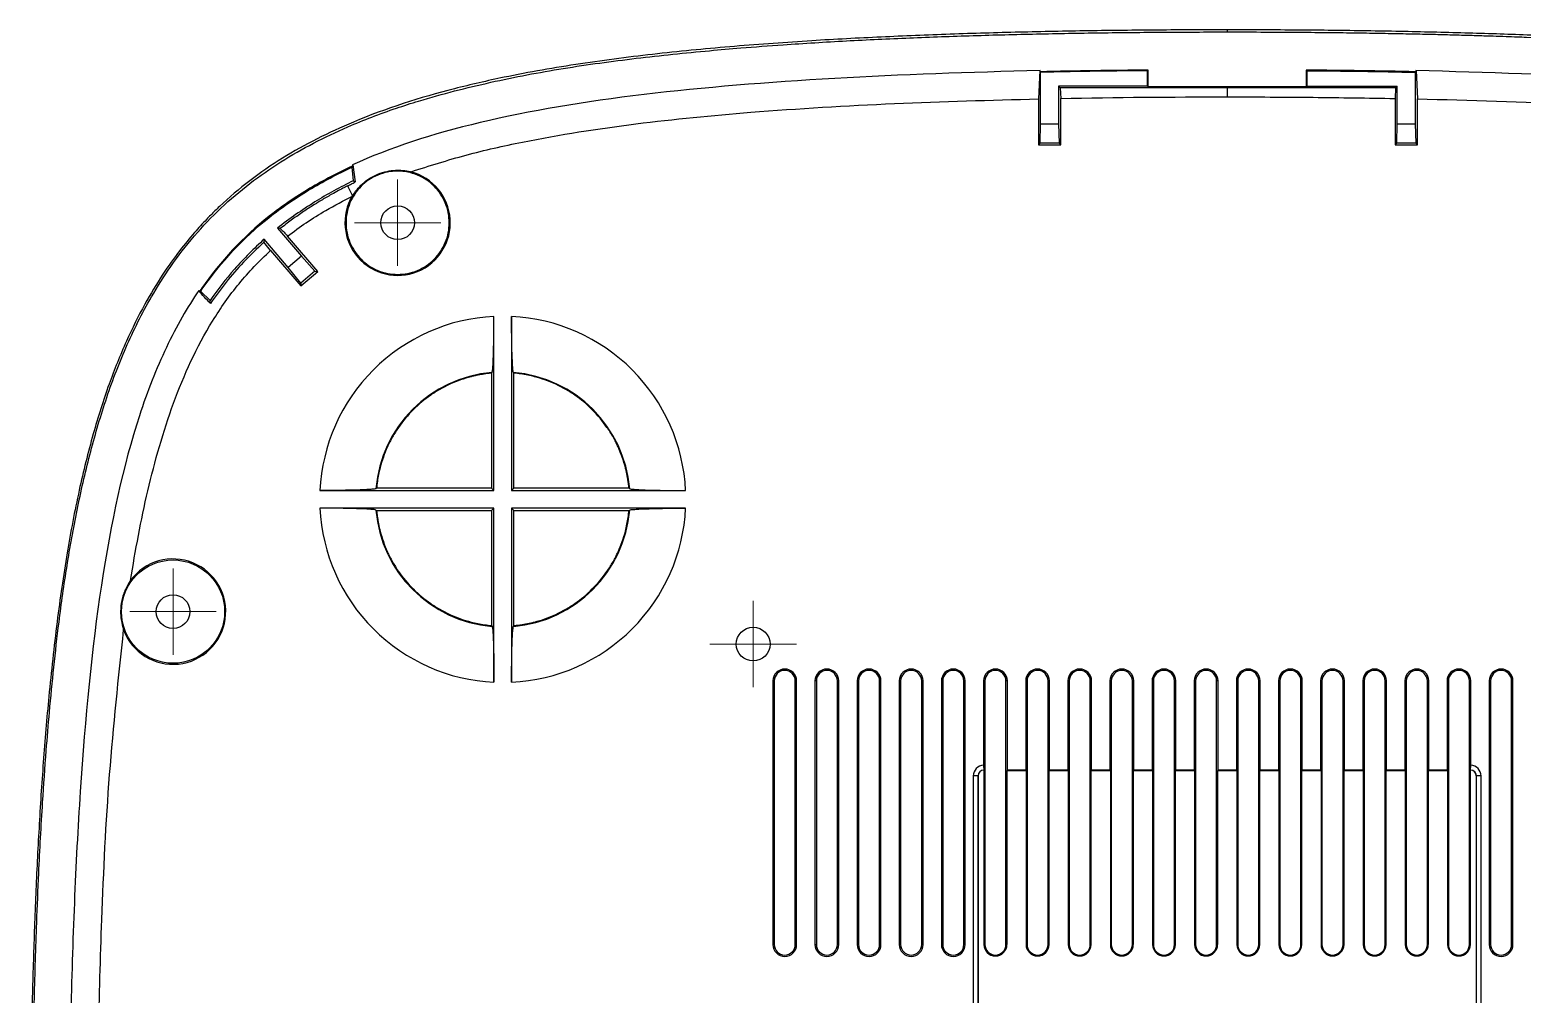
# Model space of a CAD drawing. Header units: millimetres. Extents: x 2884 to 3947, y -242 to 509.
# Drawn here: x 3382.5 to 3524.2, y 237.4 to 328.9 of the extents above; entities that cross this region are included whole.
import ezdxf

# ---------------------------------------------------------------- set-up
doc = ezdxf.new("R2010")
doc.units = ezdxf.units.MM
doc.header["$LTSCALE"] = 16.334999
doc.linetypes.add('点画线', pattern=[18, 12, -2, 2, -2])
doc.layers.add('中心线层', color=1, linetype='点画线', lineweight=18)
doc.layers.add('图框', color=7, linetype='Continuous', lineweight=18)

# ---------------------------------------------------------------- blocks, each defined once
blk = doc.blocks.new('SW_CENTERMARKSYMBOL_32')
at = {"layer": '图框', "color": 0}
for p, q in [((0, 0.5), (0, 0.82)), ((0, 0), (0, 0.5)), ((-0.5, 0), (-0.82, 0)), ((0, 0), (-0.5, 0)), ((0, 0), (0, -0.5)), ((0, 0), (0.5, 0)), ((0.5, 0), (0.82, 0)), ((0, -0.5), (0, -0.82))]:
    blk.add_line(p, q, dxfattribs=at)
blk = doc.blocks.new('SW_CENTERMARKSYMBOL_33')
at = {"layer": '图框', "color": 0}
for p, q in [((0, 0.5), (0, 0.82)), ((0, 0), (0, 0.5)), ((-0.5, 0), (-0.82, 0)), ((0, 0), (-0.5, 0)), ((0, 0), (0, -0.5)), ((0, 0), (0.5, 0)), ((0.5, 0), (0.82, 0)), ((0, -0.5), (0, -0.82))]:
    blk.add_line(p, q, dxfattribs=at)
blk = doc.blocks.new('SW_CENTERMARKSYMBOL_46')
at = {"layer": '图框', "color": 0}
for p, q in [((0, 0.5), (0, 0.82)), ((0, 0), (0, 0.5)), ((-0.5, 0), (-0.82, 0)), ((0, 0), (-0.5, 0)), ((0, 0), (0, -0.5)), ((0, 0), (0.5, 0)), ((0.5, 0), (0.82, 0)), ((0, -0.5), (0, -0.82))]:
    blk.add_line(p, q, dxfattribs=at)

msp = doc.modelspace()

# ---------------------------------------------------------------- linework, layer by layer
at = {"layer": '中心线层', "color": 7, "linetype": 'Continuous', "lineweight": 25}
for p, q in [((3496.17, 328.86), (3496.17, 328.66)), ((3478.38, 324.99), (3478.25, 322.31)), ((3478.41, 324.89), (3478.41, 324.99)), ((3478.46, 324.84), (3478.41, 324.89)), ((3478.46, 319.94), (3478.46, 324.84)), ((3488.62, 324.98), (3488.67, 325.04)), ((3488.62, 323.52), (3488.62, 324.98)), ((3488.67, 323.46), (3488.67, 325.04)), ((3503.67, 325.04), (3503.67, 323.46)), ((3503.67, 325.04), (3503.73, 324.98)), ((3503.73, 324.98), (3503.73, 323.52)), ((3514.07, 324.89), (3514.02, 324.83)), ((3514.02, 324.83), (3514.02, 319.94)), ((3514.07, 324.99), (3514.07, 324.89)), ((3514.1, 324.99), (3514.23, 322.31)), ((3488.62, 323.52), (3480.16, 323.52)), ((3480.16, 323.52), (3480.16, 319.94)), ((3480.32, 323.35), (3480.16, 323.52)), ((3480.32, 323.35), (3480.37, 322.36)), ((3488.67, 323.46), (3488.62, 323.52)), ((3503.67, 323.46), (3488.67, 323.46)), ((3496.17, 323.35), (3496.17, 322.5)), ((3503.73, 323.52), (3503.67, 323.46)), ((3503.73, 323.52), (3512.32, 323.52)), ((3512.16, 323.35), (3512.11, 322.35)), ((3512.32, 323.52), (3512.16, 323.35)), ((3512.32, 319.94), (3512.32, 323.52)), ((3478.25, 322.31), (3478.25, 317.94)), ((3480.37, 317.94), (3480.37, 322.36)), ((3512.11, 322.35), (3512.11, 317.94)), ((3514.23, 317.94), (3514.23, 322.31)), ((3478.41, 318.1), (3478.46, 319.94)), ((3478.46, 319.94), (3480.16, 319.94)), ((3480.16, 319.94), (3480.21, 318.1)), ((3512.27, 318.1), (3512.32, 319.94)), ((3512.32, 319.94), (3514.02, 319.94)), ((3514.02, 319.94), (3514.07, 318.1)), ((3478.41, 318.1), (3478.25, 317.94)), ((3478.25, 317.94), (3480.37, 317.94)), ((3480.21, 318.1), (3478.41, 318.1)), ((3480.21, 318.1), (3480.37, 317.94)), ((3512.27, 318.1), (3512.11, 317.94)), ((3512.11, 317.94), (3514.23, 317.94)), ((3514.07, 318.1), (3512.27, 318.1)), ((3514.07, 318.1), (3514.23, 317.94)), ((3413.14, 315.94), (3413.07, 315.82)), ((3413.13, 316.05), (3413.14, 315.94)), ((3413.16, 316.06), (3413.39, 314.43)), ((3413.07, 315.82), (3413.19, 314.54)), ((3413.19, 314.54), (3413.39, 314.43)), ((3412.66, 314.06), (3413.13, 313.1)), ((3404.75, 308.99), (3404.73, 308.72)), ((3407.03, 306.32), (3404.75, 308.99)), ((3406.01, 310.05), (3408.28, 307.39)), ((3406.28, 310.02), (3406.01, 310.05)), ((3409.83, 305.93), (3406.98, 309.28)), ((3405.36, 307.92), (3404.73, 308.72)), ((3405.36, 307.92), (3408.22, 304.56)), ((3408.28, 307.39), (3407.03, 306.32)), ((3408.24, 304.82), (3407.03, 306.32)), ((3408.28, 307.39), (3409.57, 305.95)), ((3408.22, 304.56), (3409.83, 305.93)), ((3408.24, 304.82), (3408.22, 304.56)), ((3409.57, 305.95), (3408.24, 304.82)), ((3409.57, 305.95), (3409.83, 305.93)), ((3398.61, 304.05), (3398.54, 304.12)), ((3398.72, 304.06), (3398.61, 304.05)), ((3399.61, 303.19), (3398.72, 304.06)), ((3398.87, 304.28), (3398.8, 304.33)), ((3399.64, 302.9), (3399.61, 303.19)), ((3426.56, 285.15), (3426.56, 301.67)), ((3428.24, 301.67), (3428.24, 285.15)), ((3426.39, 296.36), (3426.34, 296.29)), ((3426.34, 296.29), (3426.34, 285.37)), ((3428.46, 296.29), (3428.41, 296.36)), ((3428.46, 285.37), (3428.46, 296.29)), ((3410.05, 285.15), (3426.56, 285.15)), ((3415.42, 285.37), (3415.35, 285.32)), ((3426.34, 285.37), (3415.42, 285.37)), ((3426.56, 285.15), (3426.34, 285.37)), ((3428.24, 285.15), (3428.46, 285.37)), ((3428.24, 285.15), (3444.76, 285.15)), ((3439.38, 285.37), (3428.46, 285.37)), ((3439.45, 285.32), (3439.38, 285.37)), ((3426.56, 283.48), (3410.05, 283.48)), ((3426.56, 283.48), (3426.34, 283.26)), ((3426.56, 266.96), (3426.56, 283.48)), ((3428.24, 283.48), (3428.24, 266.96)), ((3428.46, 283.26), (3428.24, 283.48)), ((3444.76, 283.48), (3428.24, 283.48)), ((3415.35, 283.3), (3415.42, 283.26)), ((3415.42, 283.26), (3426.34, 283.26)), ((3426.34, 283.26), (3426.34, 272.34)), ((3428.46, 272.34), (3428.46, 283.26)), ((3428.46, 283.26), (3439.38, 283.26)), ((3439.38, 283.26), (3439.45, 283.3)), ((3426.34, 272.34), (3426.39, 272.26)), ((3428.41, 272.26), (3428.46, 272.34)), ((3453.04, 267.08), (3453.04, 242.08)), ((3453.17, 267.08), (3453.04, 267.08)), ((3453.17, 267.08), (3453.17, 242.08)), ((3455.17, 242.08), (3455.17, 267.08)), ((3455.3, 267.08), (3455.17, 267.08)), ((3455.3, 242.08), (3455.3, 267.08)), ((3457.04, 267.08), (3457.04, 242.08)), ((3457.17, 267.08), (3457.04, 267.08)), ((3457.17, 267.08), (3457.17, 242.08)), ((3459.3, 267.08), (3459.17, 267.08)), ((3459.17, 242.08), (3459.17, 267.08)), ((3459.3, 242.08), (3459.3, 267.08)), ((3461.04, 267.08), (3461.04, 242.08)), ((3461.17, 267.08), (3461.04, 267.08)), ((3461.17, 267.08), (3461.17, 242.08)), ((3463.3, 267.08), (3463.17, 267.08)), ((3463.17, 242.08), (3463.17, 267.08)), ((3463.3, 242.08), (3463.3, 267.08)), ((3465.04, 267.08), (3465.04, 242.08)), ((3465.17, 267.08), (3465.04, 267.08)), ((3465.17, 267.08), (3465.17, 242.08)), ((3467.17, 242.08), (3467.17, 267.08)), ((3467.3, 267.08), (3467.17, 267.08)), ((3467.3, 242.08), (3467.3, 267.08)), ((3469.04, 267.08), (3469.04, 242.08)), ((3469.17, 267.08), (3469.04, 267.08)), ((3469.17, 267.08), (3469.17, 242.08)), ((3471.3, 267.08), (3471.17, 267.08)), ((3471.17, 242.08), (3471.17, 267.08)), ((3471.3, 242.08), (3471.3, 267.08)), ((3473.04, 267.08), (3473.04, 259.08)), ((3473.17, 267.08), (3473.04, 267.08)), ((3473.17, 267.08), (3473.17, 242.08)), ((3475.17, 242.08), (3475.17, 267.08)), ((3475.3, 267.08), (3475.17, 267.08)), ((3475.3, 258.61), (3475.3, 267.08)), ((3477.04, 267.08), (3477.04, 258.61)), ((3477.17, 267.08), (3477.04, 267.08)), ((3477.17, 267.08), (3477.17, 242.08)), ((3479.17, 242.08), (3479.17, 267.08)), ((3479.3, 267.08), (3479.17, 267.08)), ((3479.3, 258.61), (3479.3, 267.08)), ((3481.04, 267.08), (3481.04, 258.61)), ((3481.17, 267.08), (3481.04, 267.08)), ((3481.17, 267.08), (3481.17, 242.08)), ((3483.17, 242.08), (3483.17, 267.08)), ((3483.3, 267.08), (3483.17, 267.08)), ((3483.3, 258.61), (3483.3, 267.08)), ((3485.04, 267.08), (3485.04, 258.61)), ((3485.17, 267.08), (3485.04, 267.08)), ((3485.17, 267.08), (3485.17, 242.08)), ((3487.17, 242.08), (3487.17, 267.08)), ((3487.3, 267.08), (3487.17, 267.08)), ((3487.3, 258.61), (3487.3, 267.08)), ((3489.04, 267.08), (3489.04, 258.61)), ((3489.17, 267.08), (3489.04, 267.08)), ((3489.17, 267.08), (3489.17, 242.08)), ((3491.17, 242.08), (3491.17, 267.08)), ((3491.3, 267.08), (3491.17, 267.08)), ((3491.3, 258.61), (3491.3, 267.08)), ((3493.04, 267.08), (3493.04, 258.61)), ((3493.17, 267.08), (3493.04, 267.08)), ((3493.17, 267.08), (3493.17, 242.08)), ((3495.17, 242.08), (3495.17, 267.08)), ((3495.3, 267.08), (3495.17, 267.08)), ((3495.3, 258.61), (3495.3, 267.08)), ((3497.04, 267.08), (3497.04, 258.61)), ((3497.17, 267.08), (3497.04, 267.08)), ((3497.17, 267.08), (3497.17, 242.08)), ((3499.17, 242.08), (3499.17, 267.08)), ((3499.3, 267.08), (3499.17, 267.08)), ((3499.3, 258.61), (3499.3, 267.08)), ((3501.04, 267.08), (3501.04, 258.61)), ((3501.17, 267.08), (3501.04, 267.08)), ((3501.17, 267.08), (3501.17, 242.08)), ((3503.17, 242.08), (3503.17, 267.08)), ((3503.3, 267.08), (3503.17, 267.08)), ((3503.3, 258.61), (3503.3, 267.08)), ((3505.04, 267.08), (3505.04, 258.61)), ((3505.17, 267.08), (3505.04, 267.08)), ((3505.17, 267.08), (3505.17, 242.08)), ((3507.17, 242.08), (3507.17, 267.08)), ((3507.3, 267.08), (3507.17, 267.08)), ((3507.3, 258.61), (3507.3, 267.08)), ((3509.04, 267.08), (3509.04, 258.61)), ((3509.17, 267.08), (3509.04, 267.08)), ((3509.17, 267.08), (3509.17, 242.08)), ((3511.17, 242.08), (3511.17, 267.08)), ((3511.3, 267.08), (3511.17, 267.08)), ((3511.3, 258.61), (3511.3, 267.08)), ((3513.04, 267.08), (3513.04, 258.61)), ((3513.17, 267.08), (3513.04, 267.08)), ((3513.17, 267.08), (3513.17, 242.08)), ((3515.17, 242.08), (3515.17, 267.08)), ((3515.3, 267.08), (3515.17, 267.08)), ((3515.3, 258.61), (3515.3, 267.08)), ((3517.04, 267.08), (3517.04, 258.61)), ((3517.17, 267.08), (3517.04, 267.08)), ((3517.17, 267.08), (3517.17, 242.08)), ((3519.3, 267.08), (3519.17, 267.08)), ((3519.17, 242.08), (3519.17, 267.08)), ((3519.3, 259.08), (3519.3, 267.08)), ((3521.04, 267.08), (3521.04, 242.08)), ((3521.17, 267.08), (3521.04, 267.08)), ((3521.17, 267.08), (3521.17, 242.08)), ((3523.3, 267.08), (3523.17, 267.08)), ((3523.17, 242.08), (3523.17, 267.08)), ((3523.3, 242.08), (3523.3, 267.08)), ((3472.07, 258.08), (3472.07, 167.08)), ((3472.52, 258.08), (3472.07, 258.08)), ((3472.52, 258.08), (3472.52, 167.08)), ((3472.54, 258.08), (3472.52, 258.08)), ((3472.54, 214.08), (3472.54, 258.08)), ((3473.04, 259.08), (3473.06, 258.63)), ((3473.06, 258.63), (3473.07, 258.62)), ((3473.07, 258.62), (3473.08, 258.61)), ((3473.07, 258.62), (3473.07, 258.61)), ((3473.07, 258.61), (3473.08, 258.61)), ((3473.08, 258.61), (3473.08, 242.08)), ((3475.3, 258.61), (3475.27, 258.58)), ((3475.27, 242.08), (3475.27, 258.58)), ((3475.27, 258.58), (3477.08, 258.58)), ((3477.04, 258.61), (3475.3, 258.61)), ((3477.08, 258.58), (3477.04, 258.61)), ((3477.08, 258.58), (3477.08, 242.08)), ((3479.3, 258.61), (3479.27, 258.58)), ((3479.27, 258.58), (3481.08, 258.58)), ((3479.27, 242.08), (3479.27, 258.58)), ((3481.04, 258.61), (3479.3, 258.61)), ((3481.08, 258.58), (3481.04, 258.61)), ((3481.08, 258.58), (3481.08, 242.08)), ((3483.3, 258.61), (3483.27, 258.58)), ((3483.27, 242.08), (3483.27, 258.58)), ((3483.27, 258.58), (3485.08, 258.58)), ((3485.04, 258.61), (3483.3, 258.61)), ((3485.08, 258.58), (3485.04, 258.61)), ((3485.08, 258.58), (3485.08, 242.08)), ((3487.3, 258.61), (3487.27, 258.58)), ((3487.27, 242.08), (3487.27, 258.58)), ((3487.27, 258.58), (3489.08, 258.58)), ((3489.04, 258.61), (3487.3, 258.61)), ((3489.08, 258.58), (3489.04, 258.61)), ((3489.08, 258.58), (3489.08, 242.08)), ((3491.3, 258.61), (3491.27, 258.58)), ((3491.27, 258.58), (3493.08, 258.58)), ((3491.27, 242.08), (3491.27, 258.58)), ((3493.04, 258.61), (3491.3, 258.61)), ((3493.08, 258.58), (3493.04, 258.61)), ((3493.08, 258.58), (3493.08, 242.08)), ((3495.3, 258.61), (3495.27, 258.58)), ((3495.27, 258.58), (3497.08, 258.58)), ((3495.27, 242.08), (3495.27, 258.58)), ((3497.04, 258.61), (3495.3, 258.61)), ((3497.08, 258.58), (3497.04, 258.61)), ((3497.08, 258.58), (3497.08, 242.08)), ((3499.3, 258.61), (3499.27, 258.58)), ((3499.27, 258.58), (3501.08, 258.58)), ((3499.27, 242.08), (3499.27, 258.58)), ((3501.04, 258.61), (3499.3, 258.61)), ((3501.08, 258.58), (3501.04, 258.61)), ((3501.08, 258.58), (3501.08, 242.08)), ((3503.3, 258.61), (3503.27, 258.58)), ((3503.27, 258.58), (3505.08, 258.58)), ((3503.27, 242.08), (3503.27, 258.58)), ((3505.04, 258.61), (3503.3, 258.61)), ((3505.08, 258.58), (3505.04, 258.61)), ((3505.08, 258.58), (3505.08, 242.08)), ((3507.3, 258.61), (3507.27, 258.58)), ((3507.27, 258.58), (3509.08, 258.58)), ((3507.27, 242.08), (3507.27, 258.58)), ((3509.04, 258.61), (3507.3, 258.61)), ((3509.08, 258.58), (3509.04, 258.61)), ((3509.08, 258.58), (3509.08, 242.08)), ((3511.3, 258.61), (3511.27, 258.58)), ((3511.27, 242.08), (3511.27, 258.58)), ((3511.27, 258.58), (3513.08, 258.58)), ((3513.04, 258.61), (3511.3, 258.61)), ((3513.08, 258.58), (3513.04, 258.61)), ((3513.08, 258.58), (3513.08, 242.08)), ((3515.3, 258.61), (3515.27, 258.58)), ((3515.27, 242.08), (3515.27, 258.58)), ((3515.27, 258.58), (3517.08, 258.58)), ((3517.04, 258.61), (3515.3, 258.61)), ((3517.08, 258.58), (3517.04, 258.61)), ((3517.08, 258.58), (3517.08, 242.08)), ((3519.27, 258.62), (3519.28, 258.63)), ((3519.27, 258.61), (3519.27, 258.62)), ((3519.27, 258.61), (3519.27, 258.62)), ((3519.27, 242.08), (3519.27, 258.61)), ((3519.27, 258.61), (3519.27, 258.61)), ((3519.28, 258.63), (3519.3, 259.08)), ((3519.81, 258.08), (3519.81, 214.08)), ((3519.83, 258.08), (3519.81, 258.08)), ((3520.27, 258.08), (3519.83, 258.08)), ((3519.83, 167.08), (3519.83, 258.08)), ((3520.27, 167.08), (3520.27, 258.08)), ((3453.04, 242.08), (3453.17, 242.08)), ((3455.17, 242.08), (3455.3, 242.08)), ((3457.04, 242.08), (3457.17, 242.08)), ((3459.17, 242.08), (3459.3, 242.08)), ((3461.04, 242.08), (3461.17, 242.08)), ((3463.17, 242.08), (3463.3, 242.08)), ((3465.04, 242.08), (3465.17, 242.08)), ((3467.17, 242.08), (3467.3, 242.08)), ((3469.04, 242.08), (3469.17, 242.08)), ((3471.17, 242.08), (3471.3, 242.08)), ((3473.08, 242.08), (3473.17, 242.08)), ((3475.17, 242.08), (3475.27, 242.08)), ((3477.08, 242.08), (3477.17, 242.08)), ((3479.17, 242.08), (3479.27, 242.08)), ((3481.08, 242.08), (3481.17, 242.08)), ((3483.17, 242.08), (3483.27, 242.08)), ((3485.08, 242.08), (3485.17, 242.08)), ((3487.17, 242.08), (3487.27, 242.08)), ((3489.08, 242.08), (3489.17, 242.08)), ((3491.17, 242.08), (3491.27, 242.08)), ((3493.08, 242.08), (3493.17, 242.08)), ((3495.17, 242.08), (3495.27, 242.08)), ((3497.08, 242.08), (3497.17, 242.08)), ((3499.17, 242.08), (3499.27, 242.08)), ((3501.08, 242.08), (3501.17, 242.08)), ((3503.17, 242.08), (3503.27, 242.08)), ((3505.08, 242.08), (3505.17, 242.08)), ((3507.17, 242.08), (3507.27, 242.08)), ((3509.08, 242.08), (3509.17, 242.08)), ((3511.17, 242.08), (3511.27, 242.08)), ((3513.08, 242.08), (3513.17, 242.08)), ((3515.17, 242.08), (3515.27, 242.08)), ((3517.08, 242.08), (3517.17, 242.08)), ((3519.17, 242.08), (3519.27, 242.08)), ((3521.04, 242.08), (3521.17, 242.08)), ((3523.17, 242.08), (3523.3, 242.08))]:
    msp.add_line(p, q, dxfattribs=at)
for centre, radius in [((3417.42, 310.56), 1.6), ((3396.1, 273.66), 4.9), ((3396.1, 273.66), 1.6), ((3451.17, 270.58), 1.6)]:
    msp.add_circle(centre, radius, dxfattribs=at)
for centre, radius, start, end in [((3417.42, 310.56), 5, 149.3549, 75.2678), ((3427.4, 284.31), 12.09, 94.7974, 175.2026), ((3427.4, 284.31), 12.09, 4.7974, 85.2026), ((3427.4, 284.31), 12.09, 184.7974, 265.2026), ((3427.4, 284.31), 12.09, 274.7974, 355.2026), ((3396.1, 273.66), 5, 200.0404, 143.8365), ((3454.17, 267.08), 1.13, 0, 180), ((3454.17, 267.08), 1, 0, 180), ((3458.17, 267.08), 1.13, 0, 180), ((3458.17, 267.08), 1, 0, 180), ((3462.17, 267.08), 1.13, 0, 180), ((3462.17, 267.08), 1, 0, 180), ((3466.17, 267.08), 1.13, 0, 180), ((3466.17, 267.08), 1, 0, 180), ((3470.17, 267.08), 1.13, 0, 180), ((3470.17, 267.08), 1, 0, 180), ((3474.17, 267.08), 1.13, 0, 180), ((3474.17, 267.08), 1, 0, 180), ((3478.17, 267.08), 1.13, 0, 180), ((3478.17, 267.08), 1, 0, 180), ((3482.17, 267.08), 1.13, 0, 180), ((3482.17, 267.08), 1, 0, 180), ((3486.17, 267.08), 1.13, 0, 180), ((3486.17, 267.08), 1, 0, 180), ((3490.17, 267.08), 1.13, 0, 180), ((3490.17, 267.08), 1, 0, 180), ((3494.17, 267.08), 1.13, 0, 180), ((3494.17, 267.08), 1, 0, 180), ((3498.17, 267.08), 1.13, 0, 180), ((3498.17, 267.08), 1, 0, 180), ((3502.17, 267.08), 1.13, 0, 180), ((3502.17, 267.08), 1, 0, 180), ((3506.17, 267.08), 1.13, 0, 180), ((3506.17, 267.08), 1, 0, 180), ((3510.17, 267.08), 1.13, 0, 180), ((3510.17, 267.08), 1, 0, 180), ((3514.17, 267.08), 1.13, 0, 180), ((3514.17, 267.08), 1, 0, 180), ((3518.17, 267.08), 1.13, 0, 180), ((3518.17, 267.08), 1, 0, 180), ((3522.17, 267.08), 1.13, 0, 180), ((3522.17, 267.08), 1, 0, 180), ((3473.07, 258.08), 1, 91.6765, 180), ((3473.07, 258.08), 0.554, 91.4155, 180), ((3473.07, 258.08), 0.535, 90, 180), ((3519.27, 258.08), 0.535, 0, 90), ((3519.27, 258.08), 0.554, 0, 88.5732), ((3519.27, 258.08), 1, 0, 88.3172), ((3454.17, 242.08), 1.13, 180, 0), ((3454.17, 242.08), 1, 180, 0), ((3458.17, 242.08), 1.13, 180, 0), ((3458.17, 242.08), 1, 180, 0), ((3462.17, 242.08), 1.13, 180, 0), ((3462.17, 242.08), 1, 180, 0), ((3466.17, 242.08), 1.13, 180, 0), ((3466.17, 242.08), 1, 180, 0), ((3470.17, 242.08), 1.13, 180, 0), ((3470.17, 242.08), 1, 180, 0), ((3474.17, 242.08), 1.09, 180, 0), ((3474.17, 242.08), 1, 180, 0), ((3478.17, 242.08), 1.09, 180, 0), ((3478.17, 242.08), 1, 180, 0), ((3482.17, 242.08), 1.09, 180, 0), ((3482.17, 242.08), 1, 180, 0), ((3486.17, 242.08), 1.09, 180, 0), ((3486.17, 242.08), 1, 180, 0), ((3490.17, 242.08), 1.09, 180, 0), ((3490.17, 242.08), 1, 180, 0), ((3494.17, 242.08), 1.09, 180, 0), ((3494.17, 242.08), 1, 180, 0), ((3498.17, 242.08), 1.09, 180, 0), ((3498.17, 242.08), 1, 180, 0), ((3502.17, 242.08), 1.09, 180, 0), ((3502.17, 242.08), 1, 180, 0), ((3506.17, 242.08), 1.09, 180, 0), ((3506.17, 242.08), 1, 180, 0), ((3510.17, 242.08), 1.09, 180, 0), ((3510.17, 242.08), 1, 180, 0), ((3514.17, 242.08), 1.09, 180, 0), ((3514.17, 242.08), 1, 180, 0), ((3518.17, 242.08), 1.09, 180, 0), ((3518.17, 242.08), 1, 180, 0), ((3522.17, 242.08), 1.13, 180, 0), ((3522.17, 242.08), 1, 180, 0)]:
    msp.add_arc(centre, radius, start, end, dxfattribs=at)
for points, knots in [([(3496.17, 328.86), (3495.07, 328.86), (3492.88, 328.86), (3489.59, 328.84), (3486.3, 328.81), (3483.01, 328.77), (3479.72, 328.71), (3476.44, 328.64), (3473.15, 328.55), (3469.87, 328.45), (3466.59, 328.32), (3463.31, 328.18), (3460.03, 328.02), (3455.39, 327.75), (3449.41, 327.32), (3442.08, 326.63), (3434.77, 325.69), (3428.34, 324.58), (3421.09, 322.92), (3415.11, 321.03), (3409.76, 318.57), (3406.46, 316.73), (3403.34, 314.59), (3401.27, 312.83), (3399.94, 311.56), (3399.15, 310.75), (3398.01, 309.51), (3396.61, 307.79), (3395, 305.53), (3393.29, 302.68), (3391.56, 299.2), (3389.91, 295.09), (3388.42, 290.36), (3387.1, 285.01), (3385.97, 279.06), (3385.03, 272.53), (3384.31, 265.91), (3383.76, 259.38), (3383.36, 253.13), (3383.05, 246.87), (3382.83, 240.61), (3382.66, 234.35), (3382.56, 228.08), (3382.51, 221.81), (3382.51, 217.63), (3382.51, 215.54)], [0, 0, 0, 0, 5647.448412, 11296.266433, 16945.716467, 22595.078932, 28243.653683, 33890.761454, 39535.745327, 45178.051871, 50817.744196, 56454.696686, 62088.778246, 67719.952771, 80372.149444, 93013.023365, 105651.425406, 118308.919761, 126610.111389, 143959.469731, 150472.331505, 156935.868927, 163404.644272, 169910.091216, 170916.939285, 172867.736218, 175751.54277, 179562.596435, 184308.128772, 190015.831931, 196707.154466, 204297.670813, 212799.190078, 222245.228827, 232655.007889, 243983.143665, 256216.797743, 266976.826112, 277732.542681, 288487.575413, 299243.962395, 310002.763189, 320764.947073, 331530.832245, 342300.346637, 342300.346637, 342300.346637, 342300.346637]), ([(3609.84, 215.54), (3609.84, 216.62), (3609.84, 218.73), (3609.83, 221.86), (3609.81, 224.89), (3609.78, 227.81), (3609.74, 230.64), (3609.69, 233.37), (3609.63, 236), (3609.57, 238.53), (3609.49, 240.96), (3609.42, 243.29), (3609.33, 245.52), (3609.24, 247.65), (3609.15, 249.68), (3609.05, 251.61), (3608.95, 253.44), (3608.85, 255.18), (3608.74, 256.81), (3608.63, 258.35), (3608.53, 259.78), (3608.43, 261.12), (3608.33, 262.36), (3608.23, 263.5), (3608.13, 264.54), (3607.85, 267.57), (3607.31, 272.63), (3606.53, 277.94), (3605.7, 282.64), (3605.02, 285.89), (3604, 289.93), (3602.82, 293.94), (3601.07, 298.63), (3598.7, 303.45), (3595.74, 307.93), (3593.18, 310.84), (3591.39, 312.52), (3590.55, 313.26), (3589.51, 314.12), (3588.25, 315.07), (3586.75, 316.12), (3584.99, 317.21), (3582.97, 318.34), (3580.68, 319.46), (3578.13, 320.54), (3575.31, 321.58), (3572.22, 322.55), (3568.86, 323.46), (3565.24, 324.29), (3561.35, 325.04), (3557.23, 325.7), (3552.86, 326.3), (3548.26, 326.82), (3543.41, 327.26), (3538.33, 327.66), (3533.01, 327.99), (3527.45, 328.26), (3521.66, 328.48), (3515.62, 328.65), (3509.35, 328.77), (3502.84, 328.85), (3498.42, 328.86), (3496.17, 328.86)], [0, 0, 0, 0, 8143.010588, 16037.098312, 23681.668755, 31076.241381, 38220.437258, 45113.967347, 51756.621428, 58148.257687, 64288.798747, 70178.432331, 75817.33738, 81205.62497, 86343.418752, 91230.847033, 95868.035813, 100255.102912, 104392.153286, 108279.275562, 111916.53977, 115303.996226, 118441.675464, 121329.589118, 123967.731601, 126356.08256, 144431.066829, 162501.202985, 167056.932915, 180559.912726, 187700.427862, 198628.154184, 212177.78616, 225667.392308, 239186.33339, 252750.116254, 254967.098162, 257776.50023, 261178.978586, 265178.885643, 269786.25013, 275023.671924, 280880.649314, 287318.339712, 294320.443009, 301900.429192, 310074.611589, 318858.779937, 328257.654104, 338254.964344, 348819.018473, 359944.179398, 371646.434158, 383931.079783, 396803.65917, 410267.507361, 424325.148631, 438978.443712, 454228.833916, 470078.06469, 486527.28301, 503577.276808, 503577.276808, 503577.276808, 503577.276808]), ([(3382.7, 215.54), (3382.7, 216.49), (3382.7, 218.54), (3382.71, 221.87), (3382.74, 225.69), (3382.8, 230.79), (3382.92, 237), (3383.12, 243.32), (3383.37, 249.52), (3383.67, 254.97), (3384.02, 260.06), (3384.5, 265.77), (3385.1, 271.61), (3386, 278), (3386.95, 283.3), (3388.15, 288.54), (3389.64, 293.7), (3391.54, 298.74), (3393.66, 302.99), (3396.53, 307.53), (3399.66, 311.2), (3403.35, 314.33), (3407.29, 317.05), (3411.96, 319.46), (3416.43, 321.16), (3419.83, 322.25), (3422.82, 323.08), (3426.25, 323.9), (3429.69, 324.61), (3434.29, 325.41), (3440.07, 326.2), (3445.69, 326.77), (3450.35, 327.18), (3454.67, 327.5), (3460.02, 327.83), (3466.03, 328.11), (3472.05, 328.33), (3478.08, 328.48), (3484.11, 328.59), (3490.14, 328.65), (3494.16, 328.66), (3496.17, 328.66)], [0, 0, 0, 0, 4387.006254, 9549.591619, 15487.247796, 22199.404971, 33267.005772, 44380.144644, 51648.930666, 62115.839396, 69772.169166, 75418.862454, 88754.267139, 97107.076499, 105452.693254, 113782.849073, 122107.394759, 130448.760317, 138824.50929, 144136.260953, 155455.997775, 161042.682411, 166607.126494, 177732.622474, 185406.302929, 188849.223117, 194352.408547, 199811.346452, 205254.236835, 210687.614209, 221543.085304, 232400.800958, 236993.078718, 243267.703829, 252591.777148, 261925.403308, 271268.081182, 280619.119769, 289975.906265, 299334.666793, 308691.418961, 308691.418961, 308691.418961, 308691.418961]), ([(3496.17, 328.66), (3497.23, 328.66), (3499.3, 328.66), (3502.3, 328.64), (3505.13, 328.62), (3507.78, 328.59), (3510.25, 328.55), (3512.55, 328.51), (3514.66, 328.47), (3516.6, 328.42), (3518.36, 328.37), (3519.95, 328.33), (3521.35, 328.28), (3522.58, 328.24), (3523.64, 328.2), (3525.96, 328.12), (3530.99, 327.9), (3536.9, 327.56), (3542.3, 327.15), (3547.02, 326.74), (3551.84, 326.24), (3556.54, 325.61), (3559.53, 325.15), (3562.92, 324.55), (3566.18, 323.89), (3570.13, 322.93), (3573.86, 321.87), (3577.41, 320.63), (3580.67, 319.25), (3583.56, 317.83), (3586.61, 316.02), (3589.1, 314.22), (3590.9, 312.7), (3592.59, 311.12), (3594.76, 308.77), (3597.57, 304.95), (3599.88, 300.72), (3601.6, 296.67), (3602.79, 293.31), (3603.7, 290.26), (3604.45, 287.38), (3605.25, 283.92), (3606.11, 279.46), (3606.77, 275.03), (3607.22, 271.49), (3607.54, 268.57), (3607.98, 264.18), (3608.44, 258.61), (3608.84, 252.15), (3609.12, 246.05), (3609.33, 239.96), (3609.49, 233.86), (3609.59, 227.75), (3609.64, 221.65), (3609.64, 217.58), (3609.64, 215.54)], [0, 0, 0, 0, 6987.179787, 13583.468897, 19789.082931, 25604.243077, 31029.168412, 36064.069713, 40709.144758, 44964.574974, 48830.523336, 52307.133334, 55394.530179, 58092.827725, 60402.105506, 62322.428227, 73434.246326, 93491.186156, 101282.438555, 109074.512409, 124671.82329, 133229.756629, 140267.771286, 144595.143556, 155834.001574, 162173.343511, 171369.511183, 181338.771287, 186884.232554, 194683.311592, 202470.975241, 210233.616268, 214898.521399, 217985.236236, 225447.404887, 235877.922213, 249179.415352, 256999.809514, 264831.885209, 272646.483271, 277974.442259, 284359.383558, 296080.323932, 307812.191106, 313884.946304, 319544.154505, 327112.159946, 342960.320253, 356336.639742, 369716.715903, 383101.931549, 396492.331226, 409886.235861, 423281.161515, 436674.301845, 436674.301845, 436674.301845, 436674.301845]), ([(3478.41, 324.99), (3471.74, 324.84), (3465.18, 324.61), (3458.93, 324.25), (3452.53, 323.88), (3446.46, 323.4), (3440.81, 322.72), (3435.17, 322.05), (3429.95, 321.18), (3425.27, 320.07), (3420.71, 318.99), (3416.67, 317.66), (3413.13, 316.05)], [0, 0, 0, 0, 8972.615468, 8972.615468, 8972.615468, 18163.268009, 18163.268009, 18163.268009, 27353.92055, 27353.92055, 27353.92055, 36326.617309, 36326.617309, 36326.617309, 36326.617309]), ([(3488.62, 324.98), (3487.75, 324.98), (3486.03, 324.96), (3483.47, 324.93), (3480.95, 324.89), (3479.29, 324.85), (3478.46, 324.84)], [0, 0, 0, 0, 9445.963045, 18740.656556, 27884.179489, 36876.635791, 36876.635791, 36876.635791, 36876.635791]), ([(3579.87, 315.74), (3579.07, 316.12), (3578.21, 316.5), (3577.34, 316.86), (3576.38, 317.25), (3575.38, 317.62), (3574.35, 317.98), (3572.28, 318.69), (3570.08, 319.33), (3567.73, 319.91), (3563.04, 321.06), (3557.8, 321.96), (3552.1, 322.65), (3546.41, 323.35), (3540.27, 323.85), (3533.8, 324.23), (3527.48, 324.6), (3520.83, 324.83), (3514.07, 324.99)], [0, 0, 0, 0, 3105.73156, 3105.73156, 3105.73156, 6535.300585, 6535.300585, 6535.300585, 13394.438636, 13394.438636, 13394.438636, 27112.714737, 27112.714737, 27112.714737, 40830.990838, 40830.990838, 40830.990838, 54223.814471, 54223.814471, 54223.814471, 54223.814471]), ([(3496.17, 323.35), (3495.38, 323.35), (3493.82, 323.35), (3491.48, 323.35), (3489.19, 323.35), (3486.92, 323.35), (3484.69, 323.35), (3482.5, 323.35), (3481.04, 323.35), (3480.32, 323.35)], [0, 0, 0, 0, 9140.676039, 18149.984167, 27028.291406, 35775.988888, 44393.492627, 52881.244124, 61239.710827, 61239.710827, 61239.710827, 61239.710827]), ([(3512.16, 323.35), (3511.52, 323.35), (3510.24, 323.35), (3508.31, 323.35), (3506.35, 323.35), (3504.37, 323.35), (3502.36, 323.35), (3500.32, 323.35), (3498.25, 323.35), (3496.87, 323.35), (3496.17, 323.35)], [0, 0, 0, 0, 8286.16213, 16685.721153, 25199.043067, 33826.475555, 42568.348216, 51424.972873, 60396.643963, 69483.639028, 69483.639028, 69483.639028, 69483.639028]), ([(3418.69, 315.4), (3420.43, 315.95), (3423.9, 317.06), (3431.02, 318.64), (3440.04, 320.05), (3451.83, 321.18), (3464.58, 321.94), (3473.7, 322.19), (3478.25, 322.31)], [0, 0, 0, 0, 4730.429065, 9484.914485, 18945.582344, 28445.622203, 40295.971523, 52157.209889, 52157.209889, 52157.209889, 52157.209889]), ([(3496.17, 322.5), (3497.53, 322.5), (3500.25, 322.49), (3505.57, 322.46), (3509.52, 322.39), (3512.11, 322.35)], [0, 0, 0, 0, 7461.938984, 14923.859787, 29145.093129, 29145.093129, 29145.093129, 29145.093129]), ([(3514.23, 322.31), (3519.23, 322.2), (3524.24, 322.04), (3534.24, 321.55), (3539.23, 321.24), (3546.71, 320.57), (3549.2, 320.32), (3554.16, 319.71), (3556.64, 319.37), (3561.56, 318.53), (3564, 318.05), (3568.86, 316.9), (3571.27, 316.23), (3573.65, 315.4)], [0, 0, 0, 0, 13439.661769, 13439.661769, 26879.323538, 26879.323538, 33599.154423, 33599.154423, 40318.985307, 40318.985307, 47038.816192, 47038.816192, 53758.647076, 53758.647076, 53758.647076, 53758.647076]), ([(3413.14, 315.94), (3411.8, 315.32), (3410.42, 314.61), (3409.1, 313.83), (3407.76, 313.03), (3406.46, 312.15), (3405.22, 311.17), (3402.75, 309.22), (3400.6, 306.9), (3398.8, 304.33)], [0, 0, 0, 0, 6960.170648, 6960.170648, 6960.170648, 14090.247245, 14090.247245, 14090.247245, 28350.400441, 28350.400441, 28350.400441, 28350.400441]), ([(3398.87, 304.28), (3400.64, 306.82), (3402.76, 309.1), (3406.4, 312), (3407.68, 312.88), (3410.32, 314.46), (3411.71, 315.18), (3413.07, 315.82)], [0, 0, 0, 0, 14169.546936, 14169.546936, 21254.320403, 21254.320403, 28339.093871, 28339.093871, 28339.093871, 28339.093871]), ([(3413.2, 314.54), (3411.98, 313.93), (3410.74, 313.26), (3409.56, 312.53), (3408.95, 312.15), (3408.34, 311.75), (3407.74, 311.33), (3407.16, 310.92), (3406.56, 310.48), (3406.01, 310.05)], [0, 0, 0, 0, 13920.001842, 13920.001842, 13920.001842, 21188.311418, 21188.311418, 21188.311418, 28380.196591, 28380.196591, 28380.196591, 28380.196591]), ([(3422.32, 310.56), (3422.32, 309.92), (3422.19, 309.28), (3421.7, 308.09), (3421.34, 307.55), (3420.43, 306.64), (3419.89, 306.28), (3418.7, 305.79), (3418.06, 305.66), (3416.78, 305.66), (3416.14, 305.79), (3414.95, 306.28), (3414.41, 306.64), (3413.5, 307.55), (3413.14, 308.09), (3412.65, 309.28), (3412.52, 309.92), (3412.52, 311.2), (3412.65, 311.84), (3413.14, 313.03), (3413.5, 313.57), (3414.41, 314.48), (3414.95, 314.84), (3416.14, 315.33), (3416.78, 315.46), (3418.06, 315.46), (3418.7, 315.33), (3419.89, 314.84), (3420.43, 314.48), (3421.34, 313.57), (3421.7, 313.03), (3422.19, 311.84), (3422.32, 311.2), (3422.32, 310.56)], [0, 0, 0, 0, 8173.735095, 8173.735095, 16347.47019, 16347.47019, 24521.205285, 24521.205285, 32694.94038, 32694.94038, 40868.675475, 40868.675475, 49042.410571, 49042.410571, 57216.145666, 57216.145666, 65389.880761, 65389.880761, 73563.615856, 73563.615856, 81737.350951, 81737.350951, 89911.086046, 89911.086046, 98084.821141, 98084.821141, 106258.556236, 106258.556236, 114432.291331, 114432.291331, 122606.026426, 122606.026426, 130779.761521, 130779.761521, 130779.761521, 130779.761521]), ([(3413.13, 313.1), (3413.16, 313.15), (3413.22, 313.25), (3413.32, 313.4), (3413.43, 313.54), (3413.58, 313.73), (3413.79, 313.97), (3414.18, 314.35), (3414.74, 314.78), (3415.55, 315.2), (3416.27, 315.41), (3416.84, 315.51), (3417.24, 315.54), (3417.62, 315.54), (3417.99, 315.52), (3418.35, 315.47), (3418.58, 315.42), (3418.69, 315.4)], [0, 0, 0, 0, 3985.596992, 7927.076592, 11830.927338, 15703.776052, 23698.466854, 31343.901554, 47117.100556, 61640.752504, 76961.922717, 84601.214753, 92387.060362, 99533.4111, 106994.952994, 114829.848207, 123088.541796, 123088.541796, 123088.541796, 123088.541796]), ([(3412.66, 314.06), (3412.51, 313.98), (3412.18, 313.81), (3411.62, 313.51), (3410.89, 313.11), (3410.13, 312.66), (3409.25, 312.12), (3408.34, 311.52), (3407.31, 310.8), (3406.63, 310.28), (3406.28, 310.02)], [0, 0, 0, 0, 4485.247045, 10116.9015, 16909.048529, 26907.701946, 33820.382312, 44726.658986, 56044.707257, 67648.329663, 67648.329663, 67648.329663, 67648.329663]), ([(3406.98, 309.28), (3407.56, 309.72), (3408.73, 310.59), (3410.78, 311.87), (3412.28, 312.65), (3413.13, 313.09)], [0, 0, 0, 0, 8574.719239, 17149.282999, 28398.459982, 28398.459982, 28398.459982, 28398.459982]), ([(3412.66, 314.06), (3412.72, 314.09), (3412.84, 314.15), (3413.02, 314.24), (3413.2, 314.33), (3413.32, 314.39), (3413.39, 314.43)], [0, 0, 0, 0, 9056.999855, 18084.395124, 25971.855972, 36163.85057, 36163.85057, 36163.85057, 36163.85057]), ([(3404.75, 308.99), (3404.28, 308.56), (3403.78, 308.1), (3403.32, 307.63), (3402.84, 307.15), (3402.38, 306.66), (3401.94, 306.16), (3401.11, 305.21), (3400.33, 304.22), (3399.61, 303.19)], [0, 0, 0, 0, 7208.718741, 7208.718741, 7208.718741, 14582.304279, 14582.304279, 14582.304279, 28349.017202, 28349.017202, 28349.017202, 28349.017202]), ([(3392.07, 276.61), (3392.52, 279.47), (3393.05, 282.31), (3394.04, 286.54), (3394.4, 287.94), (3395.21, 290.72), (3395.65, 292.08), (3397.14, 296.13), (3398.33, 298.75), (3400.62, 302.47), (3401.45, 303.66), (3403.28, 305.89), (3404.28, 306.94), (3405.36, 307.92)], [0, 0, 0, 0, 12929.411172, 12929.411172, 19394.116759, 19394.116759, 25858.822345, 25858.822345, 38788.233517, 38788.233517, 45252.939103, 45252.939103, 51717.644689, 51717.644689, 51717.644689, 51717.644689]), ([(3404.73, 308.72), (3404.07, 308.09), (3402.81, 306.89), (3401.11, 304.94), (3400.13, 303.58), (3399.64, 302.9)], [0, 0, 0, 0, 9985.797583, 19138.02942, 28344.057546, 28344.057546, 28344.057546, 28344.057546]), ([(3398.54, 304.12), (3398.01, 303.33), (3397.47, 302.49), (3396.97, 301.61), (3396.45, 300.69), (3395.95, 299.73), (3395.47, 298.73), (3394.52, 296.73), (3393.67, 294.57), (3392.9, 292.23), (3391.38, 287.55), (3390.2, 282.16), (3389.3, 276.17), (3388.39, 270.18), (3387.76, 263.61), (3387.29, 256.59), (3386.84, 249.74), (3386.55, 242.44), (3386.38, 235)], [0, 0, 0, 0, 3095.818646, 3095.818646, 3095.818646, 6354.888638, 6354.888638, 6354.888638, 12873.028621, 12873.028621, 12873.028621, 25909.308589, 25909.308589, 25909.308589, 38945.588556, 38945.588556, 38945.588556, 51671.697976, 51671.697976, 51671.697976, 51671.697976]), ([(3399.64, 302.9), (3399.45, 303.1), (3399.27, 303.3), (3399.08, 303.5), (3398.9, 303.7), (3398.71, 303.9), (3398.52, 304.09)], [0, 0, 0, 0, 10166.85906, 10166.85906, 10166.85906, 20333.720869, 20333.720869, 20333.720869, 20333.720869]), ([(3426.56, 301.67), (3422.25, 301.46), (3418.17, 299.65), (3412.06, 293.55), (3410.25, 289.46), (3410.05, 285.15)], [0, 0, 0, 0, 18116.271711, 18116.271711, 36232.543421, 36232.543421, 36232.543421, 36232.543421]), ([(3426.39, 296.36), (3426.4, 296.38), (3426.41, 296.43), (3426.43, 296.56), (3426.44, 296.6), (3426.45, 296.72), (3426.45, 296.78), (3426.47, 296.99), (3426.48, 297.16), (3426.5, 297.55), (3426.51, 297.78), (3426.52, 298.26), (3426.53, 298.52), (3426.54, 299.09), (3426.55, 299.39), (3426.56, 300.01), (3426.56, 300.33), (3426.56, 300.99), (3426.56, 301.33), (3426.56, 301.67)], [0, 0, 0, 0, 9525.780152, 9525.780152, 14288.670227, 14288.670227, 19051.560303, 19051.560303, 28577.340455, 28577.340455, 38103.120606, 38103.120606, 47628.900758, 47628.900758, 57154.680909, 57154.680909, 66680.461061, 66680.461061, 76206.241212, 76206.241212, 76206.241212, 76206.241212]), ([(3428.41, 296.36), (3428.4, 296.38), (3428.39, 296.43), (3428.37, 296.56), (3428.37, 296.6), (3428.36, 296.72), (3428.35, 296.78), (3428.33, 296.99), (3428.32, 297.16), (3428.31, 297.55), (3428.3, 297.78), (3428.28, 298.26), (3428.27, 298.52), (3428.26, 299.09), (3428.25, 299.39), (3428.25, 300.01), (3428.24, 300.33), (3428.24, 300.99), (3428.24, 301.33), (3428.24, 301.67)], [0, 0, 0, 0, 9531.098963, 9531.098963, 14296.648445, 14296.648445, 19062.197927, 19062.197927, 28593.29689, 28593.29689, 38124.395853, 38124.395853, 47655.494817, 47655.494817, 57186.59378, 57186.59378, 66717.692743, 66717.692743, 76248.791707, 76248.791707, 76248.791707, 76248.791707]), ([(3444.76, 285.15), (3444.55, 289.46), (3442.74, 293.55), (3436.63, 299.65), (3432.55, 301.46), (3428.24, 301.67)], [0, 0, 0, 0, 18252.855144, 18252.855144, 36505.710287, 36505.710287, 36505.710287, 36505.710287]), ([(3426.34, 296.29), (3426.23, 296.28), (3426.01, 296.26), (3425.69, 296.22), (3425.36, 296.16), (3425.03, 296.1), (3424.71, 296.03), (3424.16, 295.9), (3423.39, 295.66), (3422.42, 295.27), (3421.47, 294.79), (3420.25, 294.03), (3418.85, 292.86), (3417.69, 291.46), (3416.92, 290.24), (3416.44, 289.3), (3416.05, 288.32), (3415.78, 287.45), (3415.61, 286.68), (3415.49, 286.03), (3415.45, 285.59), (3415.42, 285.37)], [0, 0, 0, 0, 3067.112094, 6129.854945, 9190.546504, 12251.509384, 15315.065581, 18383.531203, 28002.0511, 37625.353285, 47554.698118, 57488.786086, 77657.477952, 97826.169819, 107755.514879, 117689.60308, 127308.122516, 136931.42443, 143060.711299, 149181.784915, 155313.238182, 155313.238182, 155313.238182, 155313.238182]), ([(3439.38, 285.37), (3439.37, 285.48), (3439.35, 285.7), (3439.3, 286.03), (3439.25, 286.35), (3439.19, 286.68), (3439.12, 287), (3438.99, 287.55), (3438.75, 288.32), (3438.36, 289.3), (3437.88, 290.24), (3437.11, 291.46), (3435.95, 292.86), (3434.55, 294.03), (3433.33, 294.79), (3432.38, 295.27), (3431.41, 295.66), (3430.54, 295.93), (3429.77, 296.11), (3429.12, 296.22), (3428.68, 296.27), (3428.46, 296.29)], [0, 0, 0, 0, 3083.408964, 6162.425468, 9239.379781, 12316.606857, 15396.44103, 18481.210713, 28150.83789, 37825.272768, 47807.376421, 57794.248425, 78070.105119, 98345.961812, 108328.065701, 118314.937931, 127984.564647, 137658.999251, 143820.853625, 149974.451104, 156138.483388, 156138.483388, 156138.483388, 156138.483388]), ([(3415.35, 285.32), (3415.33, 285.31), (3415.28, 285.3), (3415.16, 285.28), (3415.11, 285.28), (3415, 285.27), (3414.94, 285.26), (3414.72, 285.25), (3414.55, 285.24), (3414.16, 285.22), (3413.94, 285.21), (3413.45, 285.19), (3413.19, 285.19), (3412.63, 285.17), (3412.32, 285.17), (3411.7, 285.16), (3411.38, 285.16), (3410.72, 285.15), (3410.38, 285.15), (3410.05, 285.15)], [0, 0, 0, 0, 9504.770592, 9504.770592, 14257.155889, 14257.155889, 19009.541185, 19009.541185, 28514.311777, 28514.311777, 38019.08237, 38019.08237, 47523.852962, 47523.852962, 57028.623555, 57028.623555, 66533.394147, 66533.394147, 76038.16474, 76038.16474, 76038.16474, 76038.16474]), ([(3439.45, 285.32), (3439.47, 285.31), (3439.52, 285.3), (3439.64, 285.28), (3439.69, 285.28), (3439.8, 285.27), (3439.87, 285.26), (3440.08, 285.25), (3440.25, 285.24), (3440.64, 285.22), (3440.86, 285.21), (3441.35, 285.19), (3441.61, 285.19), (3442.18, 285.17), (3442.48, 285.17), (3443.1, 285.16), (3443.42, 285.16), (3444.08, 285.15), (3444.42, 285.15), (3444.76, 285.15)], [0, 0, 0, 0, 9581.096625, 9581.096625, 14371.644937, 14371.644937, 19162.19325, 19162.19325, 28743.289875, 28743.289875, 38324.3865, 38324.3865, 47905.483125, 47905.483125, 57486.57975, 57486.57975, 67067.676374, 67067.676374, 76648.772999, 76648.772999, 76648.772999, 76648.772999]), ([(3415.35, 283.3), (3415.33, 283.31), (3415.28, 283.33), (3415.16, 283.34), (3415.11, 283.35), (3415, 283.36), (3414.94, 283.36), (3414.72, 283.38), (3414.55, 283.39), (3414.16, 283.41), (3413.94, 283.42), (3413.45, 283.43), (3413.19, 283.44), (3412.63, 283.45), (3412.32, 283.46), (3411.7, 283.47), (3411.38, 283.47), (3410.72, 283.48), (3410.38, 283.48), (3410.05, 283.48)], [0, 0, 0, 0, 9507.019695, 9507.019695, 14260.529542, 14260.529542, 19014.03939, 19014.03939, 28521.059084, 28521.059084, 38028.078779, 38028.078779, 47535.098474, 47535.098474, 57042.118169, 57042.118169, 66549.137864, 66549.137864, 76056.157559, 76056.157559, 76056.157559, 76056.157559]), ([(3410.05, 283.48), (3410.25, 279.16), (3412.06, 275.08), (3418.17, 268.97), (3422.25, 267.17), (3426.56, 266.96)], [0, 0, 0, 0, 18160.321313, 18160.321313, 36320.642626, 36320.642626, 36320.642626, 36320.642626]), ([(3428.24, 266.96), (3432.55, 267.17), (3436.63, 268.97), (3442.74, 275.08), (3444.55, 279.16), (3444.76, 283.48)], [0, 0, 0, 0, 18296.990494, 18296.990494, 36593.980989, 36593.980989, 36593.980989, 36593.980989]), ([(3439.45, 283.3), (3439.47, 283.31), (3439.52, 283.33), (3439.64, 283.34), (3439.69, 283.35), (3439.8, 283.36), (3439.87, 283.36), (3440.08, 283.38), (3440.25, 283.39), (3440.64, 283.41), (3440.86, 283.42), (3441.35, 283.43), (3441.61, 283.44), (3442.18, 283.45), (3442.48, 283.46), (3443.1, 283.47), (3443.42, 283.47), (3444.08, 283.48), (3444.42, 283.48), (3444.76, 283.48)], [0, 0, 0, 0, 9583.3485, 9583.3485, 14375.022751, 14375.022751, 19166.697001, 19166.697001, 28750.045501, 28750.045501, 38333.394002, 38333.394002, 47916.742502, 47916.742502, 57500.091003, 57500.091003, 67083.439503, 67083.439503, 76666.788003, 76666.788003, 76666.788003, 76666.788003]), ([(3415.42, 283.26), (3415.43, 283.15), (3415.46, 282.93), (3415.5, 282.6), (3415.55, 282.27), (3415.61, 281.95), (3415.68, 281.62), (3415.82, 281.07), (3416.05, 280.3), (3416.44, 279.33), (3416.92, 278.38), (3417.69, 277.16), (3418.85, 275.76), (3420.25, 274.6), (3421.47, 273.84), (3422.42, 273.35), (3423.39, 272.96), (3424.27, 272.7), (3425.03, 272.52), (3425.69, 272.41), (3426.12, 272.36), (3426.34, 272.34)], [0, 0, 0, 0, 3068.85964, 6133.347547, 9195.782994, 12258.489917, 15323.791634, 18394.005573, 28018.005803, 37646.791052, 47581.793317, 57521.541426, 77701.724792, 97881.908158, 107816.910652, 117756.658992, 127380.658763, 137009.443738, 143142.222887, 149266.784102, 155401.730882, 155401.730882, 155401.730882, 155401.730882]), ([(3428.46, 272.34), (3428.57, 272.35), (3428.79, 272.37), (3429.12, 272.41), (3429.44, 272.46), (3429.77, 272.52), (3430.09, 272.59), (3430.64, 272.73), (3431.41, 272.96), (3432.38, 273.35), (3433.33, 273.84), (3434.55, 274.6), (3435.95, 275.76), (3437.11, 277.16), (3437.88, 278.38), (3438.36, 279.33), (3438.75, 280.3), (3439.02, 281.18), (3439.19, 281.95), (3439.31, 282.6), (3439.35, 283.04), (3439.38, 283.26)], [0, 0, 0, 0, 3085.173915, 6165.952857, 9244.668427, 12323.656916, 15405.253993, 18491.789407, 28166.951507, 37846.924055, 47834.741496, 57827.330006, 78114.792653, 98402.255301, 108390.072972, 118382.661715, 128057.823353, 137737.795626, 143903.177063, 150060.296878, 156227.857469, 156227.857469, 156227.857469, 156227.857469]), ([(3392.07, 276.61), (3391.9, 276.35), (3391.56, 275.82), (3391.21, 274.78), (3391.09, 273.74), (3391.16, 272.78), (3391.32, 272.25), (3391.41, 271.95)], [0, 0, 0, 0, 9477.567116, 19044.260923, 27428.348522, 34748.633765, 44108.090824, 44108.090824, 44108.090824, 44108.090824]), ([(3426.39, 272.26), (3426.4, 272.24), (3426.41, 272.19), (3426.43, 272.07), (3426.44, 272.02), (3426.45, 271.91), (3426.45, 271.85), (3426.47, 271.63), (3426.48, 271.47), (3426.5, 271.08), (3426.51, 270.85), (3426.52, 270.37), (3426.53, 270.1), (3426.54, 269.54), (3426.55, 269.24), (3426.56, 268.62), (3426.56, 268.29), (3426.56, 267.63), (3426.56, 267.3), (3426.56, 266.96)], [0, 0, 0, 0, 9557.131529, 9557.131529, 14335.697294, 14335.697294, 19114.263058, 19114.263058, 28671.394587, 28671.394587, 38228.526116, 38228.526116, 47785.657645, 47785.657645, 57342.789174, 57342.789174, 66899.920703, 66899.920703, 76457.052232, 76457.052232, 76457.052232, 76457.052232]), ([(3428.24, 266.96), (3428.24, 267.3), (3428.24, 267.63), (3428.24, 268.12), (3428.24, 268.28), (3428.25, 268.6), (3428.25, 268.77), (3428.25, 269.23), (3428.26, 269.53), (3428.27, 270.09), (3428.28, 270.36), (3428.3, 270.85), (3428.3, 271.07), (3428.32, 271.46), (3428.33, 271.63), (3428.36, 271.92), (3428.37, 272.03), (3428.39, 272.19), (3428.4, 272.24), (3428.41, 272.26)], [0, 0, 0, 0, 9562.64526, 9562.64526, 14343.967891, 14343.967891, 19125.290521, 19125.290521, 28687.935781, 28687.935781, 38250.581042, 38250.581042, 47813.226302, 47813.226302, 57375.871563, 57375.871563, 66938.516823, 66938.516823, 76501.162084, 76501.162084, 76501.162084, 76501.162084]), ([(3389.02, 233.53), (3389.11, 237.17), (3389.33, 245.4), (3389.95, 258.22), (3390.92, 267.37), (3391.41, 271.95)], [0, 0, 0, 0, 8045.721407, 18206.88455, 28383.744535, 28383.744535, 28383.744535, 28383.744535])]:
    msp.add_open_spline(points, degree=3, knots=knots, dxfattribs=at)
for points in [[(3488.67, 325.04), (3485.25, 325.01), (3481.83, 324.96), (3478.41, 324.89)], [(3514.07, 324.89), (3510.61, 324.96), (3507.13, 325.01), (3503.67, 325.04)], [(3503.73, 324.98), (3507.15, 324.96), (3510.59, 324.91), (3514.02, 324.83)], [(3480.37, 322.36), (3485.64, 322.46), (3490.9, 322.5), (3496.17, 322.5)], [(3406.28, 310.02), (3406.52, 309.78), (3406.75, 309.53), (3406.98, 309.28)], [(3398.8, 304.33), (3398.74, 304.23), (3398.68, 304.14), (3398.61, 304.05)], [(3398.72, 304.06), (3398.77, 304.13), (3398.82, 304.21), (3398.87, 304.28)]]:
    msp.add_open_spline(points, degree=3, dxfattribs=at)

# ---------------------------------------------------------------- block references
at = {"layer": '中心线层', "xscale": 5, "yscale": 5, "zscale": 5}
for name, p in [('SW_CENTERMARKSYMBOL_33', (3417.42, 310.56)), ('SW_CENTERMARKSYMBOL_32', (3396.1, 273.66)), ('SW_CENTERMARKSYMBOL_46', (3451.17, 270.58))]:
    msp.add_blockref(name, p, dxfattribs=at)

doc.saveas('drawing.dxf')
